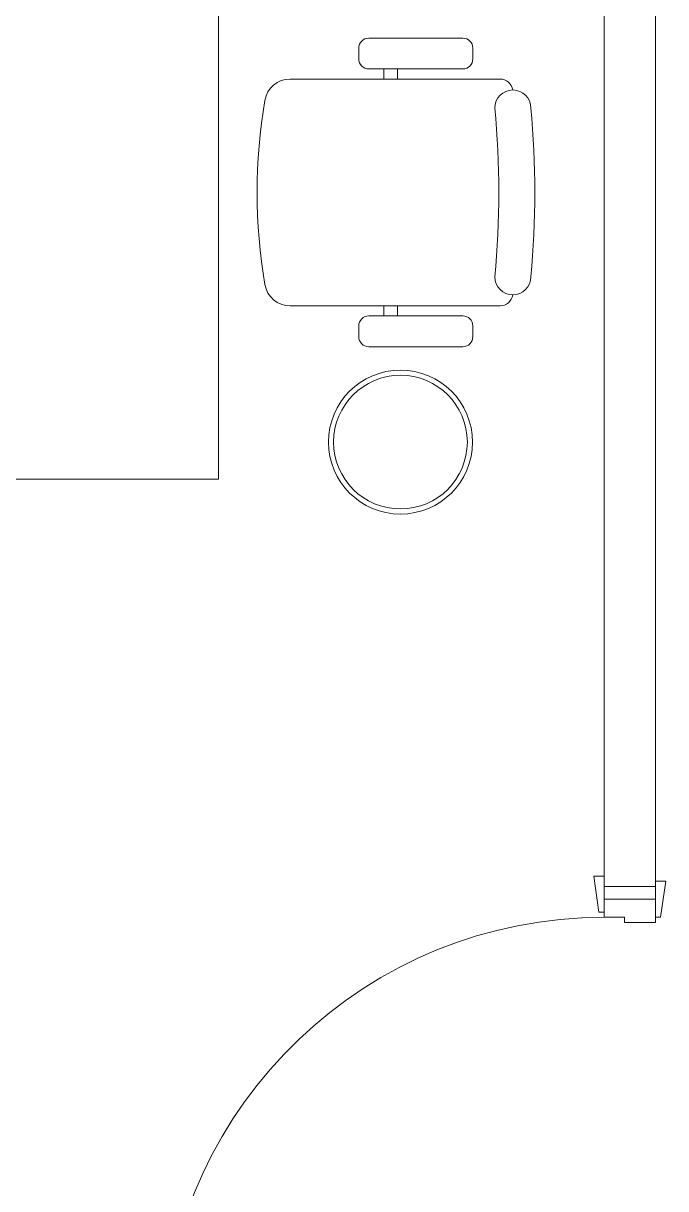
# Model space of a CAD drawing. Extents: x -234346 to 58427, y -132654 to -82394.
# Drawn here: x -59952 to -58702, y -97431 to -95164 of the extents above; entities that cross this region are included whole.
import ezdxf

# ---------------------------------------------------------------- set-up
doc = ezdxf.new("R2010")
doc.units = 0
doc.header["$LTSCALE"] = 8
doc.layers.get('0').update_dxf_attribs({"color": 9, "lineweight": 5})
for name, color, linetype, lineweight in [('72_EGR_EQP_TAG', 9, 'Continuous', 5), ('LOADING', 9, 'Continuous', 5), ('NEW Wall', 9, 'Continuous', 5), ('Walls', 9, 'Continuous', 5), ('Wooden Joinery', 9, 'Continuous', 5)]:
    doc.layers.add(name, color=color, linetype=linetype, lineweight=lineweight)

# ---------------------------------------------------------------- blocks, each defined once
blk = doc.blocks.new('A$C72370EFE')
at = {"layer": 'Wooden Joinery'}
for p, q in [((-0.01, -0.04), (-0.02, -0.04)), ((-0.01, -0.03), (-0.01, -0.07)), ((0, -0.03), (-0.01, -0.03)), ((0.04, -0.03), (0.05, -0.03)), ((0.05, -0.03), (0.05, -0.07)), ((0.05, -0.04), (0.06, -0.04)), ((-0.01, -0.06), (-0.02, -0.06)), ((0.05, -0.06), (0.06, -0.06)), ((-0.05, -0.07), (-0.05, -0.16)), ((-0.03, -0.07), (-0.03, -0.16)), ((0, -0.07), (-0.01, -0.07)), ((0.04, -0.07), (0.05, -0.07)), ((0.07, -0.07), (0.07, -0.16)), ((0.09, -0.07), (0.09, -0.16)), ((-0.01, -0.17), (-0.02, -0.17)), ((-0.01, -0.17), (-0.01, -0.19)), ((0.05, -0.17), (0.06, -0.17)), ((0.05, -0.17), (0.05, -0.19)), ((-0.01, -0.19), (-0.02, -0.19)), ((0.05, -0.19), (0.06, -0.19))]:
    blk.add_line(p, q, dxfattribs=at)
for centre, radius, start, end in [((-0.02, -0.07), 0.03, 90, 180), ((0.06, -0.07), 0.03, 0, 90), ((-0.02, -0.07), 0.01, 90, 180), ((0.06, -0.07), 0.01, 0, 90), ((-0.02, -0.16), 0.03, 180, 270), ((-0.02, -0.16), 0.01, 180, 270), ((0.06, -0.16), 0.01, 270, 0), ((0.06, -0.16), 0.03, 270, 0)]:
    blk.add_arc(centre, radius, start, end, dxfattribs=at)
blk = doc.blocks.new('A$C5DAD61B4')
at = {"layer": 'Wooden Joinery'}
for points in [[(80, 959.1), (80, 969.1), (10, 979.1), (10, 959.1)], [(940, 959.1), (940, 969.1), (1010, 979.1), (1010, 959.1)], [(70, 859.1), (70, 849.1), (0, 839.1), (0, 859.1)], [(120, 859.1), (120, 0), (80, 0), (80, 859.1)], [(950, 859.1), (950, 849.1), (1020, 839.1), (1020, 859.1)]]:
    blk.add_lwpolyline(points, close=True, dxfattribs=at)
for points in [[(45, 859.1), (45, 959.1), (20, 959.1), (20, 859.1), (45, 859.1)], [(45, 859.1), (80, 859.1), (80, 899.1), (90, 899.1), (90, 959.1), (45, 959.1), (45, 859.1)], [(975, 859.1), (940, 859.1), (940, 899.1), (930, 899.1), (930, 959.1), (975, 959.1), (975, 859.1)], [(975, 859.1), (975, 959.1), (1000, 959.1), (1000, 859.1), (975, 859.1)]]:
    blk.add_lwpolyline(points, dxfattribs=at)
blk.add_arc((80, 859.1), 860, 272.666, 0, dxfattribs=at)
at = {"layer": 'Wooden Joinery', "xscale": 999.9999999998854, "yscale": 999.9999999998854, "zscale": 999.9999999998854, "rotation": 180}
blk.add_blockref('A$C72370EFE', (120, 0), dxfattribs=at)
blk = doc.blocks.new('WM00001-P')
at = {"layer": 'LOADING'}
for radius in [0.14, 0.13]:
    blk.add_circle((0, 0), radius, dxfattribs=at)
blk = doc.blocks.new('*X17')
for p, q in [((5, 3), (5, 3)), ((5, 3), (5, 3)), ((5, 3), (5, 3)), ((5, 3), (5, 3)), ((5, 3), (5, 3)), ((5, 3), (5, 3)), ((5, 3), (5, 3)), ((5, 3), (5, 3)), ((5, 3), (5, 3)), ((5, 3), (5, 3)), ((5, 3), (5, 3)), ((5, 3), (5, 3)), ((5, 3), (5, 3)), ((5, 3), (5, 3)), ((5, 3), (5, 3)), ((5, 3), (5, 3)), ((5, 3), (5, 3)), ((5, 3), (5, 3)), ((5, 3), (5, 3)), ((5, 3), (5, 3)), ((5, 3), (5, 3)), ((5, 3), (5, 3)), ((5, 3), (5, 3)), ((5, 3), (5, 3)), ((5, 3), (5, 3)), ((5, 3), (5, 3)), ((5, 3), (5, 3)), ((5, 3), (5, 3)), ((5, 3), (5, 3)), ((5, 3), (5, 3)), ((5, 3), (5, 3)), ((5, 3), (5, 3)), ((5, 3), (5, 3)), ((5, 3), (5, 3)), ((5, 3), (5, 3)), ((5, 3), (5, 3)), ((5, 3), (5, 3)), ((5, 3), (5, 3)), ((5, 3), (5, 3)), ((5, 3), (5, 3)), ((5, 3), (5, 3)), ((5, 3), (5, 3)), ((5, 3), (5, 3)), ((5, 3), (5, 3)), ((5, 3), (5, 3)), ((5, 3), (5, 3)), ((5, 3), (5, 3)), ((5, 3), (5, 3)), ((5, 3), (5, 3)), ((5, 3), (5, 3)), ((5, 3), (5, 3)), ((5, 3), (5, 3)), ((5, 3), (5, 3)), ((5, 3), (5, 3)), ((5, 3), (5, 3)), ((5, 3), (5, 3)), ((5, 3), (5, 3)), ((5, 3), (5, 3)), ((5, 3), (5, 3)), ((5, 3), (5, 3)), ((5, 3), (5, 3)), ((5, 3), (5, 3)), ((5, 3), (5, 3)), ((5, 3), (5, 3)), ((5, 3), (5, 3)), ((5, 3), (5, 3)), ((6, 3), (5, 3)), ((5, 3), (5, 3)), ((6, 3), (5, 3)), ((5, 3), (5, 3)), ((6, 3), (5, 3)), ((5, 3), (5, 3)), ((6, 3), (5, 3)), ((5, 3), (5, 3)), ((5, 3), (5, 3)), ((5, 3), (5, 3)), ((5, 3), (5, 3)), ((5, 3), (5, 3)), ((5, 3), (5, 3)), ((5, 3), (5, 3)), ((5, 3), (5, 3)), ((5, 3), (5, 3)), ((5, 3), (5, 3)), ((5, 3), (5, 3)), ((5, 3), (5, 3)), ((5, 3), (5, 3)), ((5, 3), (5, 3)), ((5, 3), (5, 3)), ((5, 3), (5, 3)), ((5, 3), (5, 3)), ((5, 3), (5, 3)), ((5, 3), (5, 3)), ((5, 3), (5, 3)), ((5, 3), (5, 3)), ((5, 3), (5, 3)), ((5, 3), (5, 3)), ((6, 3), (6, 3)), ((6, 3), (6, 3)), ((6, 3), (6, 3)), ((6, 3), (6, 3)), ((6, 3), (6, 3)), ((6, 3), (6, 3)), ((6, 3), (6, 3)), ((6, 3), (6, 3)), ((6, 3), (6, 3)), ((6, 3), (6, 3)), ((6, 3), (6, 3)), ((6, 3), (6, 3)), ((6, 3), (6, 3)), ((6, 3), (6, 3)), ((6, 3), (6, 3)), ((6, 3), (6, 3)), ((6, 3), (6, 3)), ((6, 3), (6, 3)), ((6, 3), (6, 3)), ((6, 3), (6, 3)), ((6, 3), (6, 3)), ((6, 3), (6, 3)), ((6, 3), (6, 3)), ((6, 3), (6, 3)), ((6, 3), (6, 3)), ((6, 3), (6, 3)), ((6, 3), (6, 3)), ((6, 3), (6, 3)), ((6, 3), (6, 3)), ((6, 3), (6, 3)), ((6, 3), (6, 3)), ((6, 3), (6, 3)), ((6, 3), (6, 3)), ((6, 3), (6, 3)), ((6, 3), (6, 3)), ((6, 3), (6, 3)), ((6, 3), (6, 3)), ((6, 3), (6, 3)), ((6, 3), (6, 3)), ((6, 3), (6, 3)), ((6, 3), (6, 3)), ((6, 3), (6, 3)), ((6, 3), (6, 3)), ((6, 3), (6, 3)), ((6, 3), (6, 3)), ((6, 3), (6, 3)), ((6, 3), (6, 3)), ((6, 3), (6, 3)), ((6, 3), (6, 3)), ((6, 3), (6, 3)), ((6, 3), (6, 3)), ((6, 3), (6, 3)), ((6, 3), (6, 3)), ((6, 3), (6, 3)), ((6, 3), (6, 3)), ((6, 3), (6, 3)), ((6, 3), (6, 3)), ((6, 3), (6, 3)), ((6, 3), (6, 3)), ((6, 3), (6, 3)), ((6, 3), (6, 3)), ((6, 3), (6, 3)), ((6, 3), (6, 3)), ((6, 3), (6, 3)), ((6, 3), (6, 3)), ((6, 3), (6, 3)), ((6, 3), (6, 3)), ((6, 3), (6, 3)), ((6, 3), (6, 3)), ((6, 3), (6, 3)), ((6, 3), (6, 3)), ((6, 3), (6, 3)), ((6, 3), (6, 3)), ((6, 3), (6, 3)), ((6, 3), (6, 3)), ((6, 3), (6, 3)), ((6, 3), (6, 3)), ((6, 3), (6, 3)), ((6, 3), (6, 3)), ((6, 3), (6, 3)), ((6, 3), (6, 3)), ((6, 3), (6, 3)), ((6, 3), (6, 3)), ((6, 3), (6, 3)), ((6, 3), (6, 3)), ((6, 3), (6, 3)), ((6, 3), (6, 3)), ((6, 3), (6, 3)), ((6, 3), (6, 3)), ((6, 3), (6, 3)), ((6, 3), (6, 3)), ((6, 3), (6, 3)), ((6, 3), (6, 3)), ((6, 3), (6, 3)), ((6, 3), (6, 3)), ((6, 3), (6, 3)), ((6, 3), (6, 3)), ((6, 3), (6, 3)), ((6, 3), (6, 3)), ((6, 3), (6, 3)), ((6, 3), (6, 3)), ((6, 3), (6, 3)), ((6, 3), (6, 3)), ((6, 3), (6, 3)), ((6, 3), (6, 3)), ((6, 3), (6, 3)), ((6, 3), (6, 3)), ((6, 3), (6, 3)), ((6, 3), (6, 3)), ((6, 3), (6, 3)), ((6, 3), (6, 3)), ((6, 3), (6, 3)), ((6, 3), (6, 3)), ((6, 3), (6, 3)), ((6, 3), (6, 3)), ((6, 3), (6, 3)), ((6, 3), (6, 3)), ((6, 3), (6, 3)), ((6, 3), (6, 3)), ((6, 3), (6, 3)), ((6, 3), (6, 3)), ((6, 3), (6, 3)), ((6, 3), (6, 3)), ((6, 3), (6, 3)), ((6, 3), (6, 3)), ((6, 3), (6, 3)), ((6, 3), (6, 3)), ((6, 3), (6, 3)), ((6, 3), (6, 3)), ((6, 3), (6, 3)), ((6, 3), (6, 3)), ((6, 3), (6, 3)), ((6, 3), (6, 3)), ((6, 3), (6, 3)), ((6, 3), (6, 3)), ((6, 3), (6, 3)), ((6, 3), (6, 3)), ((6, 3), (6, 3)), ((6, 3), (6, 3)), ((6, 3), (6, 3)), ((6, 3), (6, 3)), ((6, 3), (6, 3)), ((6, 3), (6, 3)), ((6, 3), (6, 3)), ((6, 3), (6, 3)), ((6, 3), (6, 3)), ((6, 3), (6, 3)), ((6, 3), (6, 3)), ((6, 3), (6, 3)), ((6, 3), (6, 3)), ((6, 3), (6, 3)), ((6, 3), (6, 3)), ((6, 3), (6, 3)), ((6, 3), (6, 3)), ((6, 3), (6, 3)), ((6, 3), (6, 3)), ((6, 3), (6, 3)), ((6, 3), (6, 3)), ((6, 3), (6, 3)), ((6, 3), (6, 3)), ((6, 3), (6, 3)), ((6, 3), (6, 3)), ((6, 3), (6, 3)), ((6, 3), (6, 3)), ((6, 3), (6, 3)), ((6, 3), (6, 3)), ((6, 3), (6, 3)), ((6, 3), (6, 3)), ((6, 3), (6, 3)), ((6, 3), (6, 3)), ((6, 3), (6, 3)), ((6, 3), (6, 3)), ((6, 3), (6, 3)), ((6, 3), (6, 3)), ((6, 3), (6, 3)), ((6, 3), (6, 3)), ((6, 3), (6, 3)), ((6, 3), (6, 3)), ((6, 3), (6, 3)), ((6, 3), (6, 3)), ((6, 3), (6, 3)), ((6, 3), (6, 3)), ((6, 3), (6, 3)), ((6, 3), (6, 3)), ((6, 3), (6, 3)), ((6, 3), (6, 3)), ((6, 3), (6, 3)), ((6, 3), (6, 3)), ((6, 3), (6, 3)), ((6, 3), (6, 3)), ((6, 3), (6, 3)), ((6, 3), (6, 3)), ((6, 3), (6, 3)), ((6, 3), (6, 3)), ((6, 3), (6, 3)), ((6, 3), (6, 3)), ((6, 3), (6, 3)), ((6, 3), (6, 3)), ((6, 3), (6, 3)), ((6, 3), (6, 3)), ((6, 3), (6, 3)), ((6, 3), (6, 3)), ((6, 3), (6, 3)), ((6, 3), (6, 3)), ((6, 3), (5, 3)), ((6, 3), (5, 3)), ((6, 3), (5, 3)), ((6, 3), (5, 3)), ((6, 3), (5, 3)), ((6, 3), (6, 3)), ((6, 3), (6, 3)), ((6, 3), (6, 3)), ((6, 3), (6, 3)), ((6, 3), (6, 3)), ((6, 3), (6, 3)), ((6, 3), (6, 3)), ((6, 3), (6, 3)), ((6, 3), (6, 3)), ((6, 3), (6, 3)), ((6, 3), (6, 3)), ((6, 3), (6, 3)), ((6, 3), (6, 3)), ((6, 3), (6, 3)), ((6, 3), (6, 3)), ((6, 3), (6, 3)), ((6, 3), (6, 3)), ((6, 3), (6, 3)), ((6, 3), (6, 3)), ((6, 3), (6, 3)), ((6, 3), (6, 3)), ((6, 3), (6, 3)), ((6, 3), (6, 3)), ((6, 3), (6, 3)), ((6, 3), (6, 3)), ((6, 3), (6, 3)), ((6, 3), (6, 3)), ((6, 3), (6, 3)), ((6, 3), (6, 3)), ((6, 3), (6, 3)), ((6, 3), (6, 3)), ((6, 3), (6, 3)), ((6, 3), (6, 3)), ((6, 3), (6, 3)), ((6, 3), (6, 3)), ((6, 3), (6, 3)), ((6, 3), (6, 3)), ((6, 3), (6, 3)), ((6, 3), (6, 3)), ((6, 3), (6, 3)), ((6, 3), (6, 3)), ((6, 3), (6, 3)), ((6, 3), (6, 3)), ((6, 3), (6, 3)), ((6, 3), (6, 3)), ((6, 3), (6, 3)), ((6, 3), (6, 3)), ((6, 3), (6, 3)), ((6, 3), (6, 3)), ((6, 3), (6, 3)), ((6, 3), (6, 3)), ((6, 3), (6, 3)), ((6, 3), (6, 3)), ((6, 3), (6, 3)), ((6, 3), (6, 3)), ((6, 3), (6, 3)), ((6, 3), (6, 3)), ((6, 3), (6, 3)), ((6, 3), (6, 3)), ((6, 3), (6, 3)), ((6, 3), (6, 3)), ((6, 3), (6, 3)), ((6, 3), (6, 3)), ((6, 3), (6, 3)), ((6, 3), (6, 3)), ((6, 3), (6, 3)), ((6, 3), (6, 3)), ((6, 3), (6, 3)), ((6, 3), (6, 3)), ((6, 3), (6, 3)), ((6, 3), (6, 3)), ((6, 3), (6, 3)), ((6, 3), (6, 3)), ((6, 3), (6, 3)), ((6, 3), (6, 3)), ((6, 3), (6, 3)), ((6, 3), (6, 3)), ((6, 3), (6, 3)), ((6, 3), (6, 3)), ((6, 3), (6, 3)), ((6, 3), (6, 3)), ((6, 3), (6, 3)), ((6, 3), (6, 3)), ((6, 3), (6, 3)), ((6, 3), (6, 3)), ((6, 3), (6, 3)), ((6, 3), (6, 3)), ((6, 3), (6, 3)), ((6, 3), (6, 3)), ((6, 3), (6, 3)), ((6, 3), (6, 3)), ((6, 3), (6, 3)), ((6, 3), (6, 3)), ((6, 3), (6, 3)), ((6, 3), (6, 3)), ((6, 3), (6, 3)), ((6, 3), (6, 3)), ((6, 3), (6, 3)), ((6, 3), (6, 3)), ((6, 3), (6, 3)), ((6, 3), (6, 3)), ((6, 3), (6, 3)), ((6, 3), (6, 3)), ((6, 3), (6, 3)), ((6, 3), (6, 3)), ((6, 3), (6, 3)), ((6, 3), (6, 3)), ((6, 3), (6, 3)), ((6, 3), (6, 3)), ((6, 3), (6, 3)), ((6, 3), (6, 3)), ((6, 3), (6, 3)), ((6, 3), (6, 3)), ((6, 3), (6, 3)), ((6, 3), (6, 3)), ((6, 3), (6, 3)), ((6, 3), (6, 3)), ((6, 3), (6, 3)), ((6, 3), (6, 3)), ((6, 3), (6, 3)), ((6, 3), (6, 3)), ((6, 3), (6, 3)), ((6, 3), (6, 3)), ((6, 3), (6, 3)), ((6, 3), (6, 3)), ((6, 3), (6, 3)), ((6, 3), (6, 3)), ((6, 3), (6, 3)), ((6, 3), (6, 3)), ((6, 3), (6, 3)), ((6, 3), (6, 3)), ((6, 3), (6, 3)), ((6, 3), (6, 3)), ((6, 3), (6, 3)), ((6, 3), (6, 3)), ((6, 3), (6, 3)), ((6, 3), (6, 3)), ((6, 3), (6, 3)), ((6, 3), (6, 3)), ((6, 3), (6, 3)), ((6, 3), (6, 3)), ((6, 3), (6, 3)), ((6, 3), (6, 3)), ((6, 3), (6, 3)), ((6, 3), (6, 3)), ((6, 3), (6, 3)), ((6, 3), (6, 3)), ((6, 3), (6, 3)), ((6, 3), (6, 3)), ((6, 3), (6, 3)), ((6, 3), (6, 3)), ((6, 3), (6, 3)), ((6, 3), (6, 3)), ((6, 3), (6, 3)), ((6, 3), (6, 3)), ((6, 3), (6, 3)), ((6, 3), (6, 3)), ((6, 3), (6, 3)), ((6, 3), (6, 3)), ((6, 3), (6, 3)), ((6, 3), (6, 3)), ((6, 3), (6, 3)), ((6, 3), (6, 3)), ((6, 3), (6, 3)), ((6, 3), (6, 3)), ((6, 3), (6, 3)), ((6, 3), (6, 3)), ((6, 3), (6, 3)), ((6, 3), (6, 3)), ((6, 3), (6, 3)), ((6, 3), (6, 3)), ((6, 3), (6, 3)), ((6, 3), (6, 3)), ((6, 3), (6, 3)), ((6, 3), (6, 3)), ((6, 3), (6, 3)), ((6, 3), (6, 3)), ((6, 3), (6, 3)), ((6, 3), (6, 3)), ((6, 3), (6, 3)), ((6, 3), (6, 3)), ((6, 3), (6, 3)), ((6, 3), (6, 3)), ((6, 3), (6, 3)), ((6, 3), (6, 3)), ((6, 3), (6, 3)), ((6, 3), (6, 3)), ((6, 3), (6, 3)), ((6, 3), (6, 3)), ((6, 3), (6, 3)), ((6, 3), (6, 3)), ((6, 3), (6, 3)), ((6, 3), (6, 3)), ((6, 3), (6, 3)), ((6, 3), (6, 3)), ((6, 3), (6, 3)), ((6, 3), (6, 3)), ((6, 3), (6, 3)), ((6, 3), (6, 3)), ((6, 3), (6, 3)), ((6, 3), (6, 3)), ((6, 3), (6, 3)), ((6, 3), (6, 3)), ((6, 3), (6, 3)), ((6, 3), (6, 3)), ((6, 3), (6, 3)), ((6, 3), (6, 3)), ((6, 3), (6, 3)), ((6, 3), (6, 3)), ((6, 3), (6, 3)), ((6, 3), (6, 3)), ((6, 3), (6, 3)), ((6, 3), (6, 3)), ((6, 3), (6, 3)), ((6, 3), (6, 3)), ((6, 3), (6, 3)), ((6, 3), (6, 3)), ((6, 3), (6, 3)), ((6, 3), (6, 3)), ((6, 3), (6, 3)), ((6, 3), (6, 3)), ((6, 3), (6, 3)), ((6, 3), (6, 3)), ((6, 3), (6, 3)), ((6, 3), (6, 3)), ((6, 3), (6, 3)), ((6, 3), (6, 3)), ((6, 3), (6, 3)), ((6, 3), (6, 3)), ((6, 3), (6, 3)), ((6, 3), (6, 3)), ((6, 3), (6, 3)), ((6, 3), (6, 3)), ((6, 3), (6, 3)), ((6, 3), (6, 3)), ((6, 3), (6, 3)), ((6, 3), (6, 3)), ((6, 3), (6, 3)), ((6, 3), (6, 3)), ((6, 3), (6, 3)), ((6, 3), (6, 3)), ((6, 3), (6, 3)), ((6, 3), (6, 3)), ((6, 3), (6, 3)), ((6, 3), (6, 3)), ((6, 3), (6, 3)), ((6, 3), (6, 3)), ((6, 3), (6, 3)), ((6, 3), (6, 3)), ((6, 3), (6, 3)), ((6, 3), (6, 3)), ((6, 3), (6, 3)), ((6, 3), (6, 3)), ((6, 3), (6, 3)), ((6, 3), (6, 3)), ((6, 3), (6, 3)), ((6, 3), (6, 3)), ((6, 3), (6, 3)), ((6, 3), (6, 3)), ((6, 3), (6, 3)), ((6, 3), (6, 3)), ((6, 3), (6, 3)), ((6, 3), (6, 3)), ((6, 3), (6, 3)), ((6, 3), (6, 3)), ((6, 3), (6, 3)), ((6, 3), (6, 3)), ((6, 3), (6, 3)), ((6, 3), (6, 3)), ((6, 3), (6, 3)), ((6, 3), (6, 3)), ((6, 3), (6, 3)), ((6, 3), (6, 3)), ((6, 3), (6, 3)), ((6, 3), (6, 3)), ((6, 3), (6, 3)), ((6, 3), (6, 3)), ((6, 3), (6, 3)), ((6, 3), (6, 3)), ((6, 3), (6, 3)), ((6, 3), (6, 3)), ((6, 3), (6, 3)), ((6, 3), (6, 3)), ((6, 3), (6, 3)), ((6, 3), (6, 3)), ((6, 3), (6, 3)), ((6, 3), (6, 3)), ((6, 3), (6, 3)), ((6, 3), (6, 3)), ((6, 3), (6, 3)), ((6, 3), (6, 3)), ((6, 3), (6, 3)), ((6, 3), (6, 3)), ((6, 3), (6, 3)), ((6, 3), (6, 3)), ((6, 3), (6, 3)), ((6, 3), (6, 3)), ((6, 3), (6, 3)), ((6, 3), (6, 3)), ((6, 3), (6, 3)), ((6, 3), (6, 3)), ((6, 3), (6, 3)), ((6, 3), (6, 3)), ((6, 3), (6, 3)), ((6, 3), (6, 3)), ((6, 3), (6, 3)), ((6, 3), (6, 3)), ((6, 3), (6, 3)), ((6, 3), (6, 3)), ((6, 3), (6, 3)), ((6, 3), (6, 3)), ((6, 3), (6, 3)), ((6, 3), (6, 3)), ((6, 3), (6, 3)), ((6, 3), (6, 3)), ((6, 3), (6, 3)), ((6, 3), (6, 3))]:
    blk.add_line(p, q)
blk = doc.blocks.new('*X18')
for p, q in [((13, 1), (13, 1)), ((13, 1), (13, 1)), ((13, 1), (13, 1)), ((13, 1), (13, 1)), ((13, 1), (13, 1)), ((13, 1), (13, 1)), ((13, 1), (13, 1)), ((13, 1), (13, 1)), ((13, 1), (13, 1)), ((13, 1), (13, 1)), ((13, 1), (13, 1)), ((13, 1), (13, 1)), ((13, 1), (13, 1)), ((13, 1), (13, 1)), ((13, 1), (13, 1)), ((13, 1), (14, 1)), ((13, 1), (14, 1)), ((13, 1), (14, 1)), ((13, 1), (13, 1)), ((13, 1), (13, 1)), ((13, 1), (13, 1)), ((13, 1), (13, 1)), ((13, 1), (13, 1)), ((13, 1), (13, 1)), ((13, 1), (13, 1)), ((13, 1), (13, 1)), ((13, 1), (13, 1)), ((13, 1), (13, 1)), ((13, 1), (13, 1)), ((13, 1), (13, 1)), ((13, 1), (13, 1)), ((13, 1), (13, 1)), ((13, 1), (13, 1)), ((13, 1), (13, 1)), ((13, 1), (13, 1)), ((13, 1), (13, 1)), ((13, 1), (13, 1)), ((13, 1), (13, 1)), ((13, 1), (13, 1)), ((13, 1), (13, 1)), ((13, 1), (13, 1)), ((13, 1), (13, 1)), ((13, 1), (13, 1)), ((13, 1), (13, 1)), ((13, 1), (13, 1)), ((13, 1), (13, 1)), ((13, 1), (13, 1)), ((13, 1), (13, 1)), ((13, 1), (13, 1)), ((13, 1), (13, 1)), ((13, 1), (13, 1)), ((13, 1), (13, 1)), ((13, 1), (13, 1)), ((13, 1), (13, 1)), ((13, 1), (13, 1)), ((13, 1), (13, 1)), ((13, 1), (13, 1)), ((13, 1), (13, 1)), ((13, 1), (13, 1)), ((13, 1), (13, 1)), ((13, 1), (13, 1)), ((13, 1), (13, 1)), ((13, 1), (13, 1)), ((13, 1), (13, 1)), ((13, 1), (13, 1)), ((13, 1), (13, 1)), ((13, 1), (13, 1)), ((13, 1), (13, 1)), ((13, 1), (13, 1)), ((13, 1), (13, 1)), ((13, 1), (13, 1)), ((13, 1), (13, 1)), ((13, 1), (13, 1)), ((13, 1), (13, 1)), ((13, 1), (13, 1)), ((13, 1), (13, 1)), ((13, 1), (13, 1)), ((13, 1), (13, 1)), ((13, 1), (13, 1)), ((13, 1), (13, 1)), ((13, 1), (13, 1)), ((13, 1), (13, 1)), ((13, 1), (13, 1)), ((13, 1), (13, 1)), ((13, 1), (13, 1)), ((13, 1), (13, 1)), ((13, 1), (13, 1)), ((13, 1), (13, 1)), ((13, 1), (13, 1)), ((13, 1), (13, 1)), ((13, 1), (13, 1)), ((13, 1), (13, 1)), ((13, 1), (13, 1)), ((13, 1), (13, 1)), ((13, 1), (13, 1)), ((13, 1), (13, 1)), ((13, 1), (13, 1)), ((13, 1), (13, 1)), ((13, 1), (13, 1)), ((13, 1), (13, 1)), ((13, 1), (13, 1)), ((13, 1), (13, 1)), ((13, 1), (13, 1)), ((13, 1), (13, 1)), ((13, 1), (13, 1)), ((13, 1), (13, 1)), ((13, 1), (13, 1)), ((13, 1), (13, 1)), ((13, 1), (13, 1)), ((13, 1), (13, 1)), ((13, 1), (13, 1)), ((13, 1), (13, 1)), ((13, 1), (13, 1)), ((13, 1), (13, 1)), ((13, 1), (13, 1)), ((13, 1), (13, 1)), ((13, 1), (13, 1)), ((13, 1), (13, 1)), ((13, 1), (13, 1)), ((13, 1), (13, 1)), ((13, 1), (13, 1)), ((13, 1), (13, 1)), ((13, 1), (13, 1)), ((13, 1), (14, 1)), ((13, 0), (13, 0)), ((13, 0), (13, 0)), ((13, 0), (13, 0)), ((13, 0), (13, 0)), ((13, 0), (13, 0)), ((13, 0), (13, 0)), ((13, 0), (13, 0)), ((13, 0), (13, 0)), ((13, 0), (13, 0)), ((13, 0), (13, 0)), ((13, 0), (13, 0)), ((13, 0), (13, 0)), ((13, 0), (13, 0)), ((13, 0), (13, 0)), ((13, 0), (13, 0)), ((13, 0), (13, 0)), ((13, 0), (13, 0)), ((13, 0), (13, 0)), ((13, 0), (13, 0)), ((13, 0), (13, 0)), ((13, 0), (13, 0)), ((13, 0), (13, 0)), ((13, 0), (13, 0)), ((13, 0), (13, 0)), ((13, 0), (13, 0)), ((13, 0), (13, 0)), ((13, 0), (13, 0)), ((13, 0), (13, 0)), ((13, 0), (13, 0)), ((13, 0), (13, 0)), ((13, 0), (13, 0)), ((13, 0), (13, 0)), ((13, 0), (13, 0)), ((13, 0), (13, 0)), ((13, 0), (13, 0)), ((13, 0), (13, 0)), ((13, 0), (13, 0)), ((13, 0), (13, 0)), ((13, 0), (13, 0)), ((13, 0), (13, 0)), ((13, 0), (13, 0)), ((13, 0), (13, 0)), ((13, 0), (13, 0)), ((13, 0), (13, 0)), ((13, 0), (13, 0)), ((13, 0), (13, 0)), ((13, 0), (13, 0)), ((13, 0), (13, 0)), ((13, 0), (14, 0)), ((13, 0), (14, 0)), ((13, 0), (13, 0)), ((13, 0), (14, 0)), ((14, 1), (14, 1)), ((14, 1), (14, 1)), ((14, 1), (14, 1)), ((14, 1), (14, 1)), ((14, 1), (14, 1)), ((14, 1), (14, 1)), ((14, 1), (14, 1)), ((14, 1), (14, 1)), ((14, 1), (14, 1)), ((14, 1), (14, 1)), ((14, 1), (14, 1)), ((14, 1), (14, 1)), ((14, 1), (14, 1)), ((14, 1), (14, 1)), ((14, 1), (14, 1)), ((14, 1), (14, 1)), ((14, 1), (14, 1)), ((14, 1), (14, 1)), ((14, 1), (14, 1)), ((14, 1), (14, 1)), ((14, 1), (14, 1)), ((14, 1), (14, 1)), ((14, 1), (14, 1)), ((14, 1), (14, 1)), ((14, 1), (14, 1)), ((14, 1), (14, 1)), ((14, 1), (14, 1)), ((14, 1), (14, 1)), ((14, 1), (14, 1)), ((14, 1), (14, 1)), ((14, 1), (14, 1)), ((14, 1), (14, 1)), ((14, 1), (14, 1)), ((14, 1), (14, 1)), ((14, 1), (14, 1)), ((14, 1), (14, 1)), ((14, 1), (14, 1)), ((14, 1), (14, 1)), ((14, 1), (14, 1)), ((14, 1), (14, 1)), ((14, 1), (14, 1)), ((14, 1), (14, 1)), ((14, 1), (14, 1)), ((14, 1), (14, 1)), ((14, 1), (14, 1)), ((14, 1), (14, 1)), ((14, 1), (14, 1)), ((14, 1), (14, 1)), ((14, 1), (14, 1)), ((14, 1), (14, 1)), ((14, 1), (14, 1)), ((14, 1), (14, 1)), ((14, 1), (14, 1)), ((14, 1), (14, 1)), ((14, 1), (14, 1)), ((14, 1), (14, 1)), ((14, 1), (14, 1)), ((14, 1), (14, 1)), ((14, 1), (14, 1)), ((14, 1), (14, 1)), ((14, 1), (14, 1)), ((14, 1), (14, 1)), ((14, 1), (14, 1)), ((14, 1), (14, 1)), ((14, 1), (14, 1)), ((14, 1), (14, 1)), ((14, 1), (14, 1)), ((14, 1), (14, 1)), ((14, 1), (14, 1)), ((14, 1), (14, 1)), ((14, 1), (14, 1)), ((14, 1), (14, 1)), ((14, 1), (14, 1)), ((14, 1), (14, 1)), ((14, 1), (14, 1)), ((14, 1), (14, 1)), ((14, 1), (14, 1)), ((14, 1), (14, 1)), ((14, 1), (14, 1)), ((14, 1), (14, 1)), ((14, 1), (14, 1)), ((14, 1), (14, 1)), ((14, 1), (14, 1)), ((14, 1), (14, 1)), ((14, 1), (14, 1)), ((14, 1), (14, 1)), ((14, 1), (14, 1)), ((14, 1), (14, 1)), ((14, 1), (14, 1)), ((14, 1), (14, 1)), ((14, 1), (14, 1)), ((14, 1), (14, 1)), ((14, 1), (14, 1)), ((14, 1), (14, 1)), ((14, 0), (14, 0)), ((14, 0), (14, 0)), ((14, 0), (14, 0)), ((14, 0), (14, 0)), ((14, 0), (14, 0)), ((14, 0), (14, 0)), ((14, 0), (14, 0)), ((14, 0), (14, 0)), ((14, 0), (14, 0)), ((14, 0), (14, 0)), ((14, 0), (14, 0)), ((14, 0), (14, 0)), ((14, 0), (14, 0)), ((14, 0), (14, 0)), ((14, 0), (14, 0)), ((14, 0), (14, 0)), ((14, 0), (14, 0)), ((14, 0), (14, 0)), ((14, 0), (14, 0)), ((14, 0), (14, 0)), ((14, 0), (14, 0)), ((14, 0), (14, 0)), ((14, 0), (14, 0)), ((14, 0), (14, 0)), ((14, 0), (14, 0)), ((14, 0), (14, 0)), ((14, 0), (14, 0)), ((14, 0), (14, 0)), ((14, 0), (14, 0)), ((14, 0), (14, 0)), ((14, 0), (14, 0)), ((14, 0), (14, 0)), ((14, 0), (14, 0)), ((14, 0), (14, 0)), ((14, 0), (14, 0)), ((14, 0), (14, 0)), ((14, 0), (14, 0)), ((14, 0), (14, 0)), ((14, 0), (14, 0)), ((14, 0), (14, 0)), ((14, 0), (14, 0)), ((14, 0), (14, 0)), ((14, 0), (14, 0)), ((14, 0), (14, 0)), ((14, 0), (14, 0)), ((14, 0), (14, 0)), ((14, 0), (14, 0)), ((14, 0), (14, 0)), ((13, 0), (13, 0)), ((13, 0), (14, 0)), ((13, 0), (13, 0)), ((13, 0), (14, 0)), ((13, 0), (13, 0)), ((13, 0), (14, 0)), ((13, 0), (13, 0)), ((13, 0), (13, 0)), ((13, 0), (13, 0)), ((13, 0), (13, 0)), ((13, 0), (14, 0)), ((13, 0), (13, 0)), ((13, 0), (14, 0)), ((13, 0), (13, 0)), ((13, 0), (14, 0)), ((13, 0), (13, 0)), ((13, 0), (14, 0)), ((13, 0), (13, 0)), ((13, 0), (14, 0)), ((13, 0), (13, 0)), ((13, 0), (14, 0)), ((13, 0), (13, 0)), ((13, 0), (14, 0)), ((13, 0), (13, 0)), ((13, 0), (13, 0)), ((13, 0), (13, 0)), ((13, 0), (14, 0)), ((13, 0), (13, 0)), ((13, 0), (14, 0)), ((13, 0), (13, 0)), ((13, 0), (14, 0)), ((13, 0), (13, 0)), ((13, 0), (14, 0)), ((13, 0), (13, 0)), ((13, 0), (13, 0)), ((13, 0), (13, 0)), ((13, 0), (13, 0)), ((13, 0), (13, 0)), ((13, 0), (13, 0)), ((13, 0), (13, 0)), ((13, 0), (13, 0)), ((13, 0), (13, 0)), ((13, 0), (13, 0)), ((13, 0), (13, 0)), ((13, 0), (13, 0)), ((13, 0), (13, 0)), ((13, 0), (13, 0)), ((13, 0), (13, 0)), ((13, 0), (13, 0)), ((13, 0), (13, 0)), ((13, 0), (13, 0)), ((13, 0), (13, 0)), ((13, 0), (13, 0)), ((13, 0), (13, 0)), ((13, 0), (13, 0)), ((13, 0), (13, 0)), ((13, 0), (13, 0)), ((13, 0), (13, 0)), ((13, 0), (13, 0)), ((13, 0), (13, 0)), ((13, 0), (13, 0)), ((13, 0), (13, 0)), ((13, 0), (13, 0)), ((13, 0), (13, 0)), ((13, -1), (13, -1)), ((13, -1), (13, -1)), ((13, -1), (13, -1)), ((13, -1), (13, -1)), ((13, -1), (13, -1)), ((13, -1), (14, -1)), ((13, -1), (13, -1)), ((14, 0), (14, 0)), ((14, 0), (14, 0)), ((14, 0), (14, 0)), ((14, 0), (14, 0)), ((14, 0), (14, 0)), ((14, 0), (14, 0)), ((14, 0), (14, 0)), ((14, 0), (14, 0)), ((14, 0), (14, 0)), ((14, 0), (14, 0)), ((14, 0), (14, 0)), ((14, 0), (14, 0)), ((14, 0), (14, 0)), ((14, 0), (14, 0)), ((14, 0), (14, 0)), ((13, 0), (14, 0)), ((14, 0), (14, 0)), ((14, 0), (14, 0)), ((14, 0), (14, 0)), ((14, 0), (14, 0)), ((14, 0), (14, 0)), ((14, 0), (14, 0)), ((14, 0), (14, 0)), ((14, 0), (14, 0)), ((14, 0), (14, 0)), ((14, 0), (14, 0)), ((14, 0), (14, 0)), ((14, 0), (14, 0)), ((14, 0), (14, 0)), ((14, 0), (14, 0)), ((14, 0), (14, 0)), ((14, 0), (14, 0)), ((14, 0), (14, 0)), ((14, 0), (14, 0)), ((14, 0), (14, 0)), ((14, 0), (14, 0)), ((14, 0), (14, 0)), ((14, 0), (14, 0)), ((14, 0), (14, 0)), ((14, 0), (14, 0)), ((14, 0), (14, 0)), ((14, 0), (14, 0)), ((14, 0), (14, 0)), ((14, 0), (14, 0)), ((14, 0), (14, 0)), ((14, 0), (14, 0)), ((14, 0), (14, 0)), ((14, 0), (14, 0)), ((14, 0), (14, 0)), ((14, 0), (14, 0)), ((14, -1), (14, -1)), ((14, -1), (14, -1)), ((14, -1), (14, -1)), ((14, -1), (14, -1)), ((14, -1), (14, -1))]:
    blk.add_line(p, q)
blk = doc.blocks.new('GF21018-P')
for p, q in [((-0.2207, 0.4756), (-0.2207, 0.0675)), ((0.2205, 0.4756), (0.2205, 0.0675)), ((-0.2806, 0.3422), (-0.2598, 0.3422)), ((0.2596, 0.3422), (0.2804, 0.3422)), ((-0.3002, 0.3226), (-0.3002, 0.14)), ((-0.2402, 0.3226), (-0.2402, 0.14)), ((0.24, 0.3226), (0.24, 0.14)), ((0.3, 0.3226), (0.3, 0.14)), ((-0.2402, 0.2937), (-0.2207, 0.2937)), ((0.2205, 0.2937), (0.24, 0.2937)), ((-0.2402, 0.2671), (-0.2207, 0.2671)), ((0.2205, 0.2671), (0.24, 0.2671)), ((-0.2806, 0.1204), (-0.2598, 0.1204)), ((0.2596, 0.1204), (0.2804, 0.1204))]:
    blk.add_line(p, q)
for points in [[(0.24, 0.2937), (0.24, 0.2937), (0.24, 0.2937), (0.24, 0.2937), (0.24, 0.2937), (0.24, 0.2937), (0.24, 0.2937), (0.24, 0.2937), (0.24, 0.2937), (0.24, 0.2937), (0.24, 0.2937), (0.24, 0.2937), (0.24, 0.2937), (0.24, 0.2937), (0.24, 0.2937), (0.24, 0.2937), (0.24, 0.2937), (0.24, 0.2937), (0.24, 0.2937), (0.24, 0.2937), (0.24, 0.2937), (0.24, 0.2937), (0.24, 0.2937), (0.24, 0.2937), (0.24, 0.2937), (0.24, 0.2937), (0.24, 0.2937), (0.24, 0.2937), (0.24, 0.2937), (0.24, 0.2937), (0.24, 0.2937), (0.24, 0.2937), (0.24, 0.2937), (0.24, 0.2937), (0.24, 0.2937), (0.24, 0.2937), (0.24, 0.2937), (0.24, 0.2937), (0.24, 0.2937), (0.24, 0.2937), (0.24, 0.2937), (0.24, 0.2937), (0.24, 0.2937), (0.24, 0.2937), (0.24, 0.2937), (0.24, 0.2937), (0.24, 0.2937), (0.24, 0.2937), (0.24, 0.2937), (0.24, 0.2937), (0.24, 0.2937), (0.24, 0.2937), (0.24, 0.2937), (0.24, 0.2937), (0.24, 0.2937), (0.24, 0.2937), (0.24, 0.2937), (0.24, 0.2937), (0.24, 0.2937), (0.24, 0.2937), (0.24, 0.2937), (0.24, 0.2937), (0.24, 0.2937), (0.24, 0.2937), (0.24, 0.2937), (0.24, 0.2937), (0.24, 0.2937), (0.24, 0.2937), (0.24, 0.2937), (0.24, 0.2937), (0.24, 0.2937), (0.24, 0.2937), (0.24, 0.2937), (0.24, 0.2937), (0.24, 0.2937), (0.24, 0.2937), (0.24, 0.2937), (0.24, 0.2937), (0.24, 0.2937), (0.24, 0.2937), (0.24, 0.2937), (0.24, 0.2937), (0.24, 0.2937), (0.24, 0.2937), (0.24, 0.2937), (0.24, 0.2937), (0.24, 0.2937), (0.24, 0.2937), (0.24, 0.2937), (0.24, 0.2937), (0.24, 0.2937), (0.24, 0.2937), (0.24, 0.2937), (0.24, 0.2937), (0.24, 0.2937), (0.24, 0.2937), (0.24, 0.2937), (0.24, 0.2937), (0.24, 0.2937), (0.24, 0.2937), (0.24, 0.2937), (0.24, 0.2937), (0.24, 0.2937), (0.24, 0.2937), (0.24, 0.2937), (0.24, 0.2937), (0.24, 0.2937), (0.24, 0.2937), (0.24, 0.2937), (0.24, 0.2937), (0.24, 0.2937), (0.24, 0.2937), (0.24, 0.2937), (0.24, 0.2937), (0.24, 0.2937), (0.24, 0.2937), (0.24, 0.2937), (0.24, 0.2937), (0.24, 0.2937), (0.24, 0.2937), (0.24, 0.2937), (0.24, 0.2937), (0.24, 0.2937), (0.24, 0.2937), (0.24, 0.2937), (0.24, 0.2937), (0.24, 0.2937), (0.24, 0.2937), (0.24, 0.2937), (0.24, 0.2937), (0.24, 0.2937), (0.24, 0.2937), (0.24, 0.2937), (0.24, 0.2937), (0.24, 0.2937), (0.24, 0.2937), (0.24, 0.2937), (0.24, 0.2937), (0.24, 0.2937), (0.24, 0.2937), (0.24, 0.2937), (0.24, 0.2937), (0.24, 0.2937), (0.24, 0.2937), (0.24, 0.2937), (0.24, 0.2937), (0.24, 0.2937), (0.24, 0.2937), (0.24, 0.2937), (0.24, 0.2937), (0.24, 0.2937), (0.24, 0.2937), (0.24, 0.2937), (0.24, 0.2937), (0.24, 0.2937), (0.24, 0.2937), (0.24, 0.2937), (0.24, 0.2937), (0.24, 0.2937), (0.24, 0.2937), (0.24, 0.2937), (0.24, 0.2937), (0.24, 0.2937), (0.24, 0.2937), (0.24, 0.2937), (0.24, 0.2937), (0.24, 0.2937), (0.24, 0.2937), (0.24, 0.2937), (0.24, 0.2937), (0.24, 0.2937), (0.24, 0.2937), (0.24, 0.2937), (0.24, 0.2937), (0.24, 0.2937), (0.24, 0.2937), (0.24, 0.2937), (0.24, 0.2937), (0.24, 0.2937), (0.24, 0.2937), (0.24, 0.2937), (0.24, 0.2937), (0.24, 0.2937), (0.24, 0.2937), (0.24, 0.2937), (0.24, 0.2937), (0.24, 0.2937), (0.24, 0.2937), (0.24, 0.2937), (0.24, 0.2937), (0.24, 0.2937), (0.24, 0.2937), (0.24, 0.2937), (0.24, 0.2937), (0.24, 0.2937), (0.24, 0.2937), (0.24, 0.2937), (0.24, 0.2937), (0.24, 0.2937), (0.24, 0.2937), (0.24, 0.2937), (0.24, 0.2937), (0.24, 0.2937), (0.24, 0.2937), (0.24, 0.2937), (0.24, 0.2937), (0.24, 0.2937), (0.24, 0.2937), (0.24, 0.2937), (0.24, 0.2937), (0.24, 0.2937), (0.24, 0.2937), (0.24, 0.2937), (0.24, 0.2937), (0.24, 0.2937), (0.24, 0.2937), (0.24, 0.2937), (0.24, 0.2937), (0.24, 0.2937), (0.24, 0.2937), (0.24, 0.2937), (0.24, 0.2937), (0.24, 0.2937), (0.24, 0.2937), (0.24, 0.2937), (0.24, 0.2937), (0.24, 0.2937), (0.24, 0.2937), (0.24, 0.2937), (0.24, 0.2937), (0.24, 0.2937), (0.24, 0.2937), (0.24, 0.2937), (0.24, 0.2937), (0.24, 0.2937), (0.24, 0.2937), (0.24, 0.2937), (0.24, 0.2937), (0.24, 0.2937), (0.24, 0.2937), (0.24, 0.2937), (0.24, 0.2937), (0.24, 0.2937), (0.24, 0.2937), (0.24, 0.2937), (0.24, 0.2937), (0.24, 0.2937), (0.24, 0.2937), (0.24, 0.2937), (0.24, 0.2937), (0.24, 0.2937), (0.24, 0.2937), (0.24, 0.2937), (0.24, 0.2937), (0.24, 0.2937), (0.24, 0.2937), (0.24, 0.2937), (0.24, 0.2937), (0.24, 0.2937), (0.24, 0.2937), (0.24, 0.2937), (0.24, 0.2937), (0.24, 0.2937), (0.24, 0.2937), (0.24, 0.2937), (0.24, 0.2937), (0.24, 0.2937), (0.24, 0.2937), (0.24, 0.2937), (0.24, 0.2937), (0.24, 0.2937), (0.24, 0.2937), (0.24, 0.2937), (0.24, 0.2937), (0.24, 0.2937), (0.24, 0.2937), (0.24, 0.2937)], [(0.24, 0.2937), (0.24, 0.2937), (0.24, 0.2937), (0.24, 0.2937), (0.24, 0.2937), (0.24, 0.2937), (0.24, 0.2937), (0.24, 0.2937), (0.24, 0.2937), (0.24, 0.2937), (0.24, 0.2937), (0.24, 0.2937), (0.24, 0.2937), (0.24, 0.2937), (0.24, 0.2937), (0.24, 0.2937), (0.24, 0.2937), (0.24, 0.2937), (0.24, 0.2937), (0.24, 0.2937), (0.24, 0.2937), (0.24, 0.2937), (0.24, 0.2937), (0.24, 0.2937), (0.24, 0.2937), (0.24, 0.2937), (0.24, 0.2937), (0.24, 0.2937), (0.24, 0.2937), (0.24, 0.2937), (0.24, 0.2937), (0.24, 0.2937), (0.24, 0.2937), (0.24, 0.2937), (0.24, 0.2937), (0.24, 0.2937), (0.24, 0.2937), (0.24, 0.2937), (0.24, 0.2937), (0.24, 0.2937), (0.24, 0.2937), (0.24, 0.2937), (0.24, 0.2937), (0.24, 0.2937), (0.24, 0.2937), (0.24, 0.2937), (0.24, 0.2937), (0.24, 0.2937), (0.24, 0.2937), (0.24, 0.2937), (0.24, 0.2937), (0.24, 0.2937), (0.24, 0.2937), (0.24, 0.2937), (0.24, 0.2937), (0.24, 0.2937), (0.24, 0.2937), (0.24, 0.2937), (0.24, 0.2937), (0.24, 0.2937), (0.24, 0.2937), (0.24, 0.2937), (0.24, 0.2937), (0.24, 0.2937), (0.24, 0.2937), (0.24, 0.2937), (0.24, 0.2937), (0.24, 0.2937), (0.24, 0.2937), (0.24, 0.2937), (0.24, 0.2937), (0.24, 0.2937), (0.24, 0.2937), (0.24, 0.2937), (0.24, 0.2937), (0.24, 0.2937), (0.24, 0.2937), (0.24, 0.2937), (0.24, 0.2937), (0.24, 0.2937), (0.24, 0.2937), (0.24, 0.2937), (0.24, 0.2937), (0.24, 0.2937), (0.24, 0.2937), (0.24, 0.2937), (0.24, 0.2937), (0.24, 0.2937), (0.24, 0.2937), (0.24, 0.2937), (0.24, 0.2937), (0.24, 0.2937), (0.24, 0.2937), (0.24, 0.2937), (0.24, 0.2937), (0.24, 0.2937), (0.24, 0.2937), (0.24, 0.2937), (0.24, 0.2937), (0.24, 0.2937), (0.24, 0.2937), (0.24, 0.2937), (0.24, 0.2937), (0.24, 0.2937), (0.24, 0.2937), (0.24, 0.2937), (0.24, 0.2937), (0.24, 0.2937), (0.24, 0.2937), (0.24, 0.2937), (0.24, 0.2937), (0.24, 0.2937), (0.24, 0.2937), (0.24, 0.2937), (0.24, 0.2937), (0.24, 0.2937), (0.24, 0.2937), (0.24, 0.2937), (0.24, 0.2937), (0.24, 0.2937), (0.24, 0.2937), (0.24, 0.2937), (0.24, 0.2937), (0.24, 0.2937), (0.24, 0.2937), (0.24, 0.2937), (0.24, 0.2937), (0.24, 0.2937), (0.24, 0.2937), (0.24, 0.2937), (0.24, 0.2937), (0.24, 0.2937), (0.24, 0.2937), (0.24, 0.2937), (0.24, 0.2937), (0.24, 0.2937), (0.24, 0.2937), (0.24, 0.2937), (0.24, 0.2937), (0.24, 0.2937), (0.24, 0.2937), (0.24, 0.2937), (0.24, 0.2937), (0.24, 0.2937), (0.24, 0.2937), (0.24, 0.2937), (0.24, 0.2937), (0.24, 0.2937), (0.24, 0.2937), (0.24, 0.2937), (0.24, 0.2937), (0.24, 0.2937), (0.24, 0.2937), (0.24, 0.2937), (0.24, 0.2937), (0.24, 0.2937), (0.24, 0.2937), (0.24, 0.2937), (0.24, 0.2937), (0.24, 0.2937), (0.24, 0.2937), (0.24, 0.2937), (0.24, 0.2937), (0.24, 0.2937), (0.24, 0.2937), (0.24, 0.2937), (0.24, 0.2937), (0.24, 0.2937), (0.24, 0.2937), (0.24, 0.2937), (0.24, 0.2937), (0.24, 0.2937), (0.24, 0.2937), (0.24, 0.2937), (0.24, 0.2937), (0.24, 0.2937), (0.24, 0.2937), (0.24, 0.2937), (0.24, 0.2937), (0.24, 0.2937), (0.24, 0.2937), (0.24, 0.2937), (0.24, 0.2937), (0.24, 0.2937), (0.24, 0.2937), (0.24, 0.2937), (0.24, 0.2937), (0.24, 0.2937), (0.24, 0.2937), (0.24, 0.2937), (0.24, 0.2937), (0.24, 0.2937), (0.24, 0.2937), (0.24, 0.2937), (0.24, 0.2937), (0.24, 0.2937), (0.24, 0.2937), (0.24, 0.2937), (0.24, 0.2937), (0.24, 0.2937), (0.24, 0.2937), (0.24, 0.2937), (0.24, 0.2937), (0.24, 0.2937), (0.24, 0.2937), (0.24, 0.2937), (0.24, 0.2937), (0.24, 0.2937), (0.24, 0.2937), (0.24, 0.2937), (0.24, 0.2937), (0.24, 0.2937), (0.24, 0.2937), (0.24, 0.2937), (0.24, 0.2937), (0.24, 0.2937), (0.24, 0.2937), (0.24, 0.2937), (0.24, 0.2937)], [(0.24, 0.2937), (0.24, 0.2937), (0.24, 0.2937), (0.24, 0.2937), (0.24, 0.2937), (0.24, 0.2937), (0.24, 0.2937), (0.24, 0.2937), (0.24, 0.2937), (0.24, 0.2937), (0.24, 0.2937), (0.24, 0.2937), (0.24, 0.2937), (0.24, 0.2937), (0.24, 0.2937), (0.24, 0.2937), (0.24, 0.2937), (0.24, 0.2937), (0.24, 0.2937), (0.24, 0.2937), (0.24, 0.2937), (0.24, 0.2937), (0.24, 0.2937), (0.24, 0.2937), (0.24, 0.2937), (0.24, 0.2937), (0.24, 0.2937), (0.24, 0.2937), (0.24, 0.2937), (0.24, 0.2937), (0.24, 0.2937), (0.24, 0.2937), (0.24, 0.2937), (0.24, 0.2937), (0.24, 0.2937), (0.24, 0.2937), (0.24, 0.2937), (0.24, 0.2937), (0.24, 0.2937), (0.24, 0.2937), (0.24, 0.2937), (0.24, 0.2937), (0.24, 0.2937), (0.24, 0.2937), (0.24, 0.2937), (0.24, 0.2937), (0.24, 0.2937), (0.24, 0.2937), (0.24, 0.2937), (0.24, 0.2937), (0.24, 0.2937), (0.24, 0.2937), (0.24, 0.2937), (0.24, 0.2937), (0.24, 0.2937), (0.24, 0.2937), (0.24, 0.2937), (0.24, 0.2937), (0.24, 0.2937), (0.24, 0.2937), (0.24, 0.2937), (0.24, 0.2937), (0.24, 0.2937), (0.24, 0.2937), (0.24, 0.2937), (0.24, 0.2937), (0.24, 0.2937), (0.24, 0.2937), (0.24, 0.2937), (0.24, 0.2937), (0.24, 0.2937), (0.24, 0.2937), (0.24, 0.2937), (0.24, 0.2937), (0.24, 0.2937), (0.24, 0.2937), (0.24, 0.2937), (0.24, 0.2937), (0.24, 0.2937), (0.24, 0.2937), (0.24, 0.2937), (0.24, 0.2937), (0.24, 0.2937), (0.24, 0.2937), (0.24, 0.2937), (0.24, 0.2937), (0.24, 0.2937), (0.24, 0.2937), (0.24, 0.2937), (0.24, 0.2937), (0.24, 0.2937), (0.24, 0.2937), (0.24, 0.2937), (0.24, 0.2937), (0.24, 0.2937), (0.24, 0.2937), (0.24, 0.2937), (0.24, 0.2937), (0.24, 0.2937), (0.24, 0.2937), (0.24, 0.2937), (0.24, 0.2937), (0.24, 0.2937), (0.24, 0.2937), (0.24, 0.2937), (0.24, 0.2937), (0.24, 0.2937), (0.24, 0.2937), (0.24, 0.2937), (0.24, 0.2937), (0.24, 0.2937), (0.24, 0.2937), (0.24, 0.2937), (0.24, 0.2937), (0.24, 0.2937), (0.24, 0.2937), (0.24, 0.2937), (0.24, 0.2937), (0.24, 0.2937), (0.24, 0.2937), (0.24, 0.2937), (0.24, 0.2937), (0.24, 0.2937), (0.24, 0.2937), (0.24, 0.2937), (0.24, 0.2937), (0.24, 0.2937), (0.24, 0.2937), (0.24, 0.2937), (0.24, 0.2937), (0.24, 0.2937), (0.24, 0.2937), (0.24, 0.2937), (0.24, 0.2937), (0.24, 0.2937), (0.24, 0.2937), (0.24, 0.2937), (0.24, 0.2937), (0.24, 0.2937), (0.24, 0.2937), (0.24, 0.2937), (0.24, 0.2937), (0.24, 0.2937), (0.24, 0.2937), (0.24, 0.2937), (0.24, 0.2937), (0.24, 0.2937), (0.24, 0.2937), (0.24, 0.2937), (0.24, 0.2937), (0.24, 0.2937), (0.24, 0.2937), (0.24, 0.2937), (0.24, 0.2937), (0.24, 0.2937), (0.24, 0.2937), (0.24, 0.2937), (0.24, 0.2937), (0.24, 0.2937), (0.24, 0.2937), (0.24, 0.2937), (0.24, 0.2937), (0.24, 0.2937), (0.24, 0.2937), (0.24, 0.2937), (0.24, 0.2937), (0.24, 0.2937), (0.24, 0.2937), (0.24, 0.2937), (0.24, 0.2937), (0.24, 0.2937), (0.24, 0.2937), (0.24, 0.2937), (0.24, 0.2937), (0.24, 0.2937), (0.24, 0.2937), (0.24, 0.2937), (0.24, 0.2937), (0.24, 0.2937), (0.24, 0.2937), (0.24, 0.2937), (0.24, 0.2937), (0.24, 0.2937), (0.24, 0.2937), (0.24, 0.2937), (0.24, 0.2937), (0.24, 0.2937), (0.24, 0.2937), (0.24, 0.2937), (0.24, 0.2937), (0.24, 0.2937), (0.24, 0.2937), (0.24, 0.2937), (0.24, 0.2937), (0.24, 0.2937), (0.24, 0.2937), (0.24, 0.2937), (0.24, 0.2937), (0.24, 0.2937), (0.24, 0.2937), (0.24, 0.2937), (0.24, 0.2937), (0.24, 0.2937), (0.24, 0.2937), (0.24, 0.2937), (0.24, 0.2937), (0.24, 0.2937), (0.24, 0.2937), (0.24, 0.2937), (0.24, 0.2937), (0.24, 0.2937), (0.24, 0.2937), (0.24, 0.2937), (0.24, 0.2937)]]:
    blk.add_lwpolyline(points, close=True)
for centre, radius, start, end in [((-0.1707, 0.4756), 0.05, 99.6329, 180), ((-0.0001, -0.5295), 1.0695, 80.3671, 99.6329), ((0.1705, 0.4756), 0.05, 0, 80.3671), ((-0.2806, 0.3226), 0.0196, 90, 180), ((-0.2598, 0.3226), 0.0196, 360, 90), ((0.2596, 0.3226), 0.0196, 90, 180), ((0.2804, 0.3226), 0.0196, 0, 90), ((-0.2806, 0.14), 0.0196, 180, 270), ((-0.2598, 0.14), 0.0196, 270, 360), ((0.2596, 0.14), 0.0196, 180, 270), ((0.2804, 0.14), 0.0196, 270, 0), ((-0.1643, 0.0425), 0.0351, 90, 270), ((0, 1.8467), 1.7767, 264.6946, 275.3053), ((0.1641, 0.0425), 0.0351, 270, 90), ((-0.1957, 0.0675), 0.025, 180, 261.4721), ((0.1955, 0.0675), 0.025, 278.5279, 360), ((0, 1.8314), 1.8314, 264.8532, 275.147)]:
    blk.add_arc(centre, radius, start, end)
at = {"layer": 'NEW Wall', "linetype": 'Continuous'}
for points in [[(0.24, 0.2937), (0.24, 0.2937), (0.24, 0.2937), (0.24, 0.2937), (0.24, 0.2937), (0.24, 0.2937), (0.24, 0.2937), (0.24, 0.2937)], [(0.24, 0.2937), (0.24, 0.2937), (0.24, 0.2937), (0.24, 0.2937), (0.24, 0.2937), (0.24, 0.2937), (0.24, 0.2937)], [(0.24, 0.2937), (0.24, 0.2937), (0.24, 0.2937), (0.24, 0.2937), (0.24, 0.2937), (0.24, 0.2937), (0.24, 0.2937), (0.24, 0.2937), (0.24, 0.2937)], [(0.24, 0.2937), (0.24, 0.2937), (0.24, 0.2937), (0.24, 0.2937), (0.24, 0.2937), (0.24, 0.2937), (0.24, 0.2937), (0.24, 0.2937), (0.24, 0.2937), (0.24, 0.2937)], [(0.24, 0.2937), (0.24, 0.2937), (0.24, 0.2937), (0.24, 0.2937), (0.24, 0.2937), (0.24, 0.2937), (0.24, 0.2937), (0.24, 0.2937), (0.24, 0.2937), (0.24, 0.2937), (0.24, 0.2937), (0.24, 0.2937), (0.24, 0.2937), (0.24, 0.2937), (0.24, 0.2937)], [(0.24, 0.2937), (0.24, 0.2937), (0.24, 0.2937), (0.24, 0.2937), (0.24, 0.2937), (0.24, 0.2937), (0.24, 0.2937), (0.24, 0.2937), (0.24, 0.2937), (0.24, 0.2937)], [(0.24, 0.2937), (0.24, 0.2937), (0.24, 0.2937), (0.24, 0.2937), (0.24, 0.2937), (0.24, 0.2937), (0.24, 0.2937), (0.24, 0.2937), (0.24, 0.2937), (0.24, 0.2937)], [(0.24, 0.2937), (0.24, 0.2937), (0.24, 0.2937), (0.24, 0.2937), (0.24, 0.2937), (0.24, 0.2937), (0.24, 0.2937), (0.24, 0.2937), (0.24, 0.2937), (0.24, 0.2937)], [(0.24, 0.2937), (0.24, 0.2937), (0.24, 0.2937), (0.24, 0.2937), (0.24, 0.2937), (0.24, 0.2937), (0.24, 0.2937), (0.24, 0.2937), (0.24, 0.2937), (0.24, 0.2937), (0.24, 0.2937), (0.24, 0.2937), (0.24, 0.2937), (0.24, 0.2937), (0.24, 0.2937), (0.24, 0.2937), (0.24, 0.2937), (0.24, 0.2937)], [(0.24, 0.2937), (0.24, 0.2937), (0.24, 0.2937), (0.24, 0.2937), (0.24, 0.2937), (0.24, 0.2937), (0.24, 0.2937), (0.24, 0.2937), (0.24, 0.2937), (0.24, 0.2937), (0.24, 0.2937), (0.24, 0.2937)], [(0.24, 0.2937), (0.24, 0.2937), (0.24, 0.2937), (0.24, 0.2937), (0.24, 0.2937), (0.24, 0.2937), (0.24, 0.2937)], [(0.24, 0.2937), (0.24, 0.2937), (0.24, 0.2937), (0.24, 0.2937), (0.24, 0.2937), (0.24, 0.2937), (0.24, 0.2937), (0.24, 0.2937), (0.24, 0.2937), (0.24, 0.2937), (0.24, 0.2937), (0.24, 0.2937), (0.24, 0.2937), (0.24, 0.2937), (0.24, 0.2937), (0.24, 0.2937), (0.24, 0.2937), (0.24, 0.2937), (0.24, 0.2937), (0.24, 0.2937), (0.24, 0.2937), (0.24, 0.2937), (0.24, 0.2937), (0.24, 0.2937), (0.24, 0.2937), (0.24, 0.2937), (0.24, 0.2937), (0.24, 0.2937), (0.24, 0.2937), (0.24, 0.2937), (0.24, 0.2937), (0.24, 0.2937), (0.24, 0.2937), (0.24, 0.2937), (0.24, 0.2937), (0.24, 0.2937), (0.24, 0.2937), (0.24, 0.2937), (0.24, 0.2937), (0.24, 0.2937), (0.24, 0.2937), (0.24, 0.2937), (0.24, 0.2937), (0.24, 0.2937), (0.24, 0.2937), (0.24, 0.2937), (0.24, 0.2937), (0.24, 0.2937), (0.24, 0.2937), (0.24, 0.2937), (0.24, 0.2937), (0.24, 0.2937), (0.24, 0.2937), (0.24, 0.2937), (0.24, 0.2937), (0.24, 0.2937), (0.24, 0.2937), (0.24, 0.2937), (0.24, 0.2937), (0.24, 0.2937), (0.24, 0.2937), (0.24, 0.2937), (0.24, 0.2937), (0.24, 0.2937), (0.24, 0.2937), (0.24, 0.2937), (0.24, 0.2937), (0.24, 0.2937), (0.24, 0.2937), (0.24, 0.2937), (0.24, 0.2937), (0.24, 0.2937), (0.24, 0.2937), (0.24, 0.2937), (0.24, 0.2937), (0.24, 0.2937), (0.24, 0.2937), (0.24, 0.2937), (0.24, 0.2937), (0.24, 0.2937), (0.24, 0.2937), (0.24, 0.2937), (0.24, 0.2937), (0.24, 0.2937), (0.24, 0.2937), (0.24, 0.2937), (0.24, 0.2937), (0.24, 0.2937), (0.24, 0.2937), (0.24, 0.2937), (0.24, 0.2937), (0.24, 0.2937), (0.24, 0.2937), (0.24, 0.2937), (0.24, 0.2937), (0.24, 0.2937), (0.24, 0.2937), (0.24, 0.2937), (0.24, 0.2937), (0.24, 0.2937), (0.24, 0.2937), (0.24, 0.2937), (0.24, 0.2937), (0.24, 0.2937), (0.24, 0.2937), (0.24, 0.2937), (0.24, 0.2937), (0.24, 0.2937), (0.24, 0.2937), (0.24, 0.2937), (0.24, 0.2937)], [(0.24, 0.2937), (0.24, 0.2937), (0.24, 0.2937), (0.24, 0.2937), (0.24, 0.2937), (0.24, 0.2937), (0.24, 0.2937), (0.24, 0.2937), (0.24, 0.2937), (0.24, 0.2937), (0.24, 0.2937), (0.24, 0.2937), (0.24, 0.2937), (0.24, 0.2937), (0.24, 0.2937), (0.24, 0.2937), (0.24, 0.2937)], [(0.24, 0.2937), (0.24, 0.2937), (0.24, 0.2937), (0.24, 0.2937), (0.24, 0.2937), (0.24, 0.2937), (0.24, 0.2937), (0.24, 0.2937), (0.24, 0.2937), (0.24, 0.2937), (0.24, 0.2937), (0.24, 0.2937), (0.24, 0.2937), (0.24, 0.2937), (0.24, 0.2937), (0.24, 0.2937), (0.24, 0.2937), (0.24, 0.2937), (0.24, 0.2937), (0.24, 0.2937), (0.24, 0.2937), (0.24, 0.2937), (0.24, 0.2937), (0.24, 0.2937), (0.24, 0.2937), (0.24, 0.2937), (0.24, 0.2937), (0.24, 0.2937), (0.24, 0.2937), (0.24, 0.2937), (0.24, 0.2937), (0.24, 0.2937), (0.24, 0.2937), (0.24, 0.2937), (0.24, 0.2937), (0.24, 0.2937), (0.24, 0.2937), (0.24, 0.2937), (0.24, 0.2937), (0.24, 0.2937), (0.24, 0.2937), (0.24, 0.2937), (0.24, 0.2937), (0.24, 0.2937), (0.24, 0.2937), (0.24, 0.2937), (0.24, 0.2937), (0.24, 0.2937), (0.24, 0.2937), (0.24, 0.2937), (0.24, 0.2937), (0.24, 0.2937), (0.24, 0.2937), (0.24, 0.2937), (0.24, 0.2937), (0.24, 0.2937), (0.24, 0.2937), (0.24, 0.2937), (0.24, 0.2937), (0.24, 0.2937), (0.24, 0.2937), (0.24, 0.2937), (0.24, 0.2937), (0.24, 0.2937), (0.24, 0.2937), (0.24, 0.2937), (0.24, 0.2937), (0.24, 0.2937), (0.24, 0.2937), (0.24, 0.2937), (0.24, 0.2937), (0.24, 0.2937), (0.24, 0.2937), (0.24, 0.2937), (0.24, 0.2937), (0.24, 0.2937), (0.24, 0.2937), (0.24, 0.2937), (0.24, 0.2937), (0.24, 0.2937), (0.24, 0.2937), (0.24, 0.2937), (0.24, 0.2937), (0.24, 0.2937), (0.24, 0.2937), (0.24, 0.2937), (0.24, 0.2937), (0.24, 0.2937), (0.24, 0.2937)], [(0.24, 0.2937), (0.24, 0.2937), (0.24, 0.2937), (0.24, 0.2937), (0.24, 0.2937), (0.24, 0.2937), (0.24, 0.2937), (0.24, 0.2937), (0.24, 0.2937), (0.24, 0.2937), (0.24, 0.2937), (0.24, 0.2937), (0.24, 0.2937), (0.24, 0.2937), (0.24, 0.2937), (0.24, 0.2937), (0.24, 0.2937), (0.24, 0.2937), (0.24, 0.2937), (0.24, 0.2937), (0.24, 0.2937), (0.24, 0.2937), (0.24, 0.2937), (0.24, 0.2937), (0.24, 0.2937), (0.24, 0.2937), (0.24, 0.2937), (0.24, 0.2937), (0.24, 0.2937), (0.24, 0.2937), (0.24, 0.2937), (0.24, 0.2937), (0.24, 0.2937), (0.24, 0.2937), (0.24, 0.2937), (0.24, 0.2937), (0.24, 0.2937), (0.24, 0.2937), (0.24, 0.2937), (0.24, 0.2937), (0.24, 0.2937), (0.24, 0.2937), (0.24, 0.2937), (0.24, 0.2937), (0.24, 0.2937), (0.24, 0.2937), (0.24, 0.2937), (0.24, 0.2937), (0.24, 0.2937), (0.24, 0.2937), (0.24, 0.2937), (0.24, 0.2937), (0.24, 0.2937), (0.24, 0.2937)]]:
    blk.add_lwpolyline(points, dxfattribs=at)
for name, xscale, yscale, zscale in [('*X17', 8.59375e-11, 8.59375e-11, 8.59375e-11), ('*X18', 5.5e-11, 5.5e-11, 5.5e-11)]:
    blk.add_blockref(name, (0.24, 0.2937), dxfattribs=dict(xscale=xscale, yscale=yscale, zscale=zscale))
blk = doc.blocks.new('1stF')
at = {"layer": 'LOADING', "color": 9, "elevation": 0}
blk.add_lwpolyline([(-59572.3, -94550.3), (-60322.3, -94550.3), (-60322.3, -96050.3), (-59572.3, -96050.3)], close=True, dxfattribs=at)
at = {"layer": 'Walls', "color": 9}
for p, q in [((-58822.3, -96842.6, 0.1), (-58822.3, -94479.1, 0.1)), ((-58722.3, -96842.6, 0.1), (-58722.3, -94481.1, 0.1)), ((-58722.3, -96842.6, 0.1), (-58822.3, -96842.6, 0.1))]:
    blk.add_line(p, q, dxfattribs=at)
at = {"layer": 'LOADING', "color": 9, "extrusion": (7.77426e-06, -2.24021e-05, 1), "xscale": 1000, "yscale": 1000, "zscale": 1000, "rotation": 89.9985892449479}
blk.add_blockref('GF21018-P', (-58957, -95492.7, 1.7), dxfattribs=at)
at = {"layer": 'LOADING', "color": 9, "extrusion": (-2.25644e-18, 2.24019e-05, -1), "xscale": -1000, "yscale": 1000, "zscale": 1000, "rotation": 270}
blk.add_blockref('WM00001-P', (59218.1, -95978.4, -2.1), dxfattribs=at)
at = {"layer": 'Wooden Joinery', "color": 9, "xscale": -1, "rotation": 270}
blk.add_blockref('A$C5DAD61B4', (-59681.4, -97842.6, 0.1), dxfattribs=at)

msp = doc.modelspace()

# ---------------------------------------------------------------- block references
at = {"layer": '72_EGR_EQP_TAG'}
msp.add_blockref('1stF', (0, 0), dxfattribs=at)

doc.saveas('drawing.dxf')
